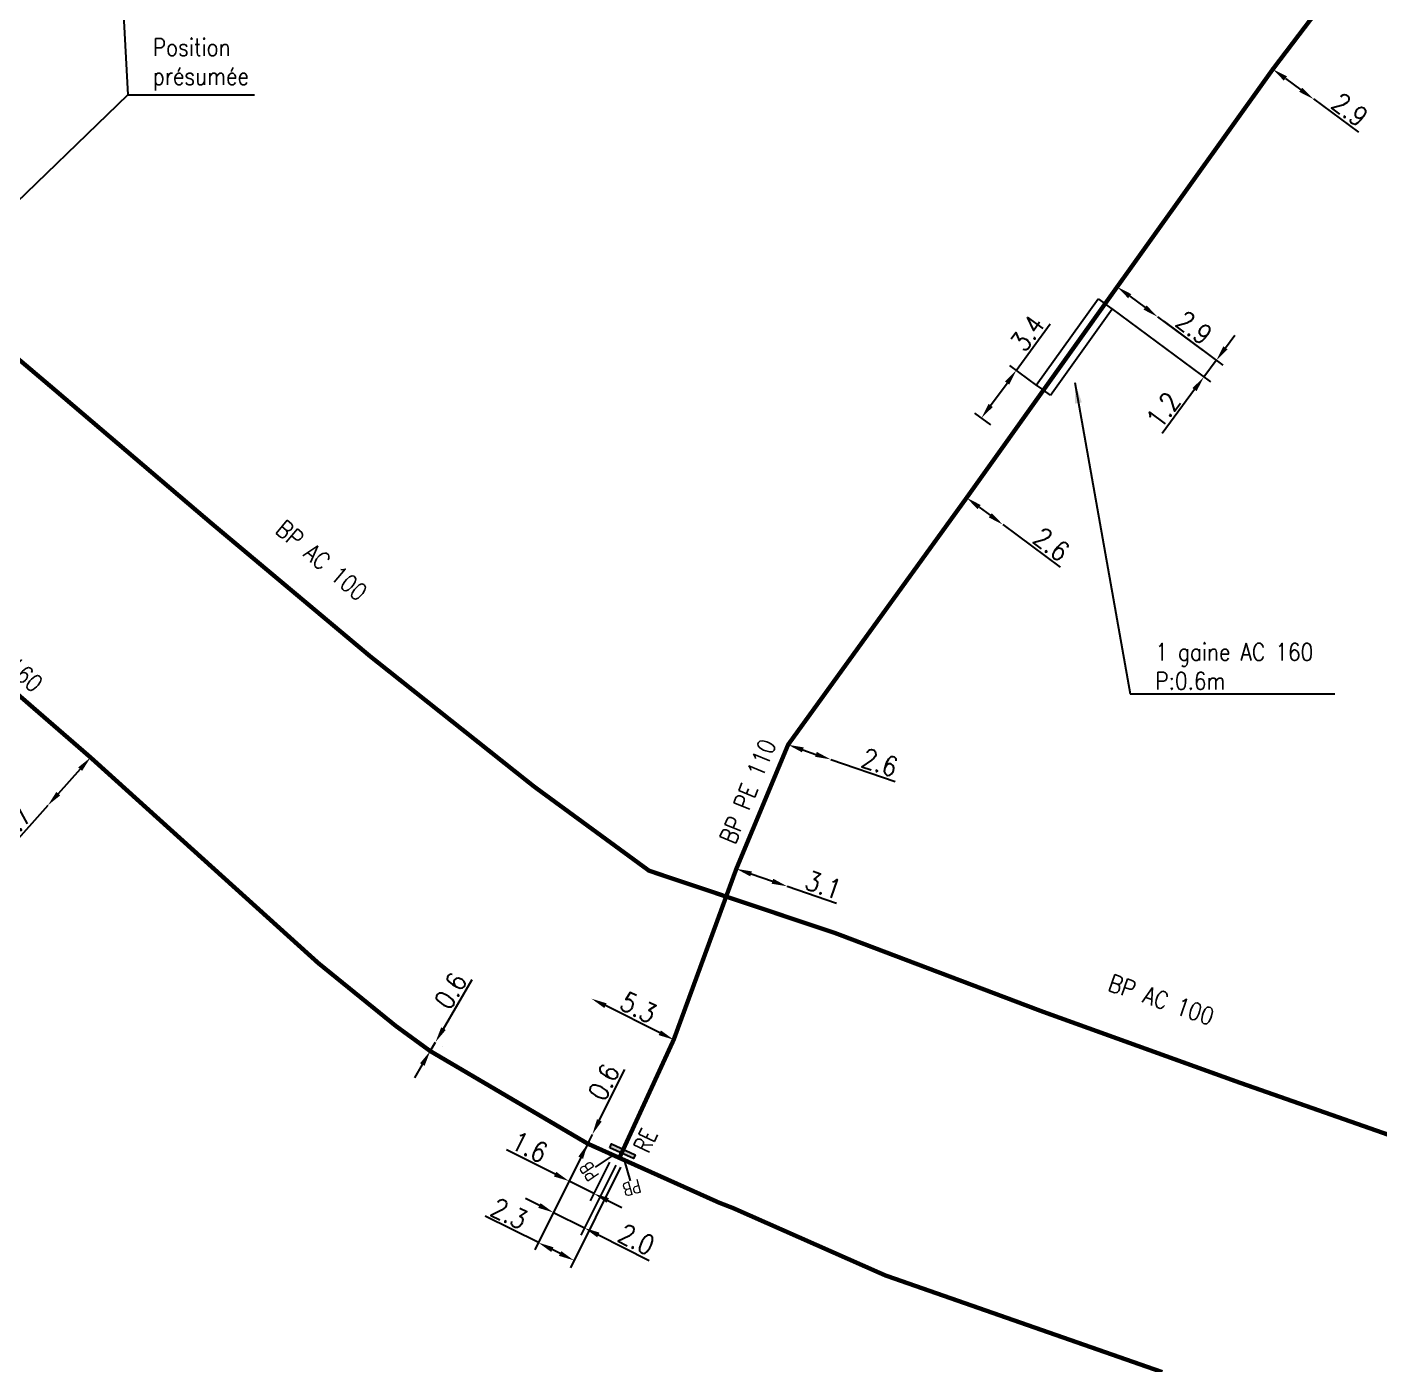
# Model space of a CAD drawing. Header units: millimetres. Extents: x 184998 to 186003, y 126995 to 128002.
# Drawn here: x 185749 to 185827, y 127333.2 to 127410.3 of the extents above; entities that cross this region are included whole.
import ezdxf
from ezdxf.enums import TextEntityAlignment as Align

# ---------------------------------------------------------------- set-up
doc = ezdxf.new("R2010")
doc.units = ezdxf.units.MM
doc.header["$PDMODE"] = 34
doc.linetypes.add('L_25_AP', pattern=[2000, 1000, 1000])
doc.linetypes.add('L_25_PE', pattern=[2000, 1000, 1000])
doc.layers.get('0').update_dxf_attribs({"linetype": 'CONTINUOUS'})
doc.layers.get('DEFPOINTS').update_dxf_attribs({"linetype": 'CONTINUOUS'})
for name, color, linetype in [('L_150', 1, 'CONTINUOUS'), ('L_340', 7, 'CONTINUOUS'), ('L_400', 7, 'CONTINUOUS'), ('L_420', 7, 'CONTINUOUS')]:
    doc.layers.add(name, color=color, linetype=linetype)
doc.styles.add('G_ROMANS', font='ROMANS.SHX', dxfattribs={"width": 0.75})
doc.styles.get("Standard").update_dxf_attribs({"font": 'romans.shx', "width": 0.85})
doc.dimstyles.get("Standard").update_dxf_attribs({"dimtxt": 1.5, "dimasz": 1.2, "dimexe": 0.625, "dimexo": 0.625, "dimgap": 0.25, "dimtad": 1, "dimdec": 1, "dimzin": 0, "dimdsep": 46, "dimtxsty": 'Standard', "dimcen": -0.5, "dimadec": 0, "dimazin": 0, "dimtfac": 1, "dimtdec": 1, "dimtmove": 0, "dimatfit": 3, "dimfxl": 0, "dimtolj": 1, "dimtzin": 0, "dimarcsym": 0})

# ---------------------------------------------------------------- blocks, each defined once
blk = doc.blocks.new('*D861')
at = {"layer": 'DEFPOINTS', "color": 0, "linetype": 'Continuous', "transparency": 16777216}
for p in [(185752.66, 127368.215), (185750.197, 127365.453), (185750.197, 127365.453)]:
    blk.add_point(p, dxfattribs=at)
at = {"layer": 'L_150', "color": 0, "linetype": 'Continuous', "lineweight": -2, "transparency": 16777216}
for p, q in [((185752.061, 127367.543), (185750.796, 127366.125)), ((185750.197, 127365.453), (185748.016, 127363.006))]:
    blk.add_line(p, q, dxfattribs=at)
at = {"layer": 'L_150', "color": 0, "linetype": 'Continuous', "transparency": 16777216}
for points in [[(185751.949, 127367.643), (185752.173, 127367.443), (185752.66, 127368.215)], [(185750.684, 127366.224), (185750.908, 127366.025), (185750.197, 127365.453)]]:
    blk.add_solid(points, dxfattribs=at)
at = {"layer": 'L_150', "color": 0, "linetype": 'Continuous', "transparency": 16777216, "insert": (185748.247, 127364.392), "char_height": 1.125, "attachment_point": 5, "rotation": 48.28122}
blk.add_mtext('\\A1;3.7', dxfattribs=at)
blk = doc.blocks.new('*D862')
at = {"layer": 'DEFPOINTS', "color": 0, "linetype": 'Continuous', "transparency": 16777216}
for p in [(185772.254, 127351.282), (185772.558, 127351.799), (185772.558, 127351.799)]:
    blk.add_point(p, dxfattribs=at)
at = {"layer": 'L_150', "color": 0, "linetype": 'Continuous', "lineweight": -2, "transparency": 16777216}
for p, q in [((185773.014, 127352.575), (185774.677, 127355.401)), ((185772.254, 127351.282), (185772.558, 127351.799)), ((185772.962, 127351.562), (185772.962, 127351.562)), ((185771.797, 127350.506), (185771.341, 127349.731)), ((185772.658, 127351.045), (185772.658, 127351.045))]:
    blk.add_line(p, q, dxfattribs=at)
at = {"layer": 'L_150', "color": 0, "linetype": 'Continuous', "transparency": 16777216}
for points in [[(185772.885, 127352.651), (185773.144, 127352.499), (185772.558, 127351.799)], [(185771.668, 127350.583), (185771.927, 127350.43), (185772.254, 127351.282)]]:
    blk.add_solid(points, dxfattribs=at)
at = {"layer": 'L_150', "color": 0, "linetype": 'Continuous', "transparency": 16777216, "insert": (185773.427, 127354.756), "char_height": 1.125, "attachment_point": 5, "rotation": 59.53549}
blk.add_mtext('\\A1;0.6', dxfattribs=at)
blk = doc.blocks.new('*D863')
at = {"layer": 'DEFPOINTS', "color": 0, "linetype": 'Continuous', "transparency": 16777216}
for p in [(185781.338, 127345.943), (185781.606, 127346.48), (185781.606, 127346.48)]:
    blk.add_point(p, dxfattribs=at)
at = {"layer": 'L_150', "color": 0, "linetype": 'Continuous', "lineweight": -2, "transparency": 16777216}
for p, q in [((185782.008, 127347.285), (185783.472, 127350.219)), ((185781.338, 127345.943), (185781.606, 127346.48)), ((185780.936, 127345.138), (185780.535, 127344.332))]:
    blk.add_line(p, q, dxfattribs=at)
at = {"layer": 'L_150', "color": 0, "linetype": 'Continuous', "transparency": 16777216}
for points in [[(185781.874, 127347.352), (185782.142, 127347.218), (185781.606, 127346.48)], [(185780.802, 127345.205), (185781.071, 127345.071), (185781.338, 127345.943)]]:
    blk.add_solid(points, dxfattribs=at)
at = {"layer": 'L_150', "color": 0, "linetype": 'Continuous', "transparency": 16777216, "insert": (185782.269, 127349.49), "char_height": 1.125, "attachment_point": 5, "rotation": 63.48525}
blk.add_mtext('\\A1;0.6', dxfattribs=at)
blk = doc.blocks.new('*D199')
at = {"layer": 'DEFPOINTS', "color": 0, "linetype": 'Continuous', "transparency": 16777216}
for p in [(185781.556, 127354.304), (185781.556, 127354.304), (185786.299, 127351.938)]:
    blk.add_point(p, dxfattribs=at)
at = {"layer": 'L_150', "color": 0, "linetype": 'Continuous', "lineweight": -2, "transparency": 16777216}
blk.add_line((185785.493, 127352.34), (185782.361, 127353.902), dxfattribs=at)
at = {"layer": 'L_150', "color": 0, "linetype": 'Continuous', "transparency": 16777216}
for points in [[(185782.428, 127354.036), (185782.294, 127353.768), (185781.556, 127354.304)], [(185785.56, 127352.474), (185785.426, 127352.205), (185786.299, 127351.938)]]:
    blk.add_solid(points, dxfattribs=at)
at = {"layer": 'L_150', "color": 0, "linetype": 'Continuous', "transparency": 16777216, "insert": (185784.262, 127353.792), "char_height": 1.125, "attachment_point": 5, "rotation": 333.48525}
blk.add_mtext('\\A1;5.3', dxfattribs=at)
blk = doc.blocks.new('*D200')
at = {"layer": 'DEFPOINTS', "color": 0, "linetype": 'Continuous', "transparency": 16777216}
for p in [(185789.911, 127361.792), (185792.843, 127360.785), (185792.843, 127360.785)]:
    blk.add_point(p, dxfattribs=at)
at = {"layer": 'L_150', "color": 0, "linetype": 'Continuous', "lineweight": -2, "transparency": 16777216}
for p, q in [((185790.762, 127361.5), (185791.992, 127361.078)), ((185792.843, 127360.785), (185795.685, 127359.809))]:
    blk.add_line(p, q, dxfattribs=at)
at = {"layer": 'L_150', "color": 0, "linetype": 'Continuous', "transparency": 16777216}
for points in [[(185790.811, 127361.642), (185790.713, 127361.358), (185789.911, 127361.792)], [(185792.04, 127361.22), (185791.943, 127360.936), (185792.843, 127360.785)]]:
    blk.add_solid(points, dxfattribs=at)
at = {"layer": 'L_150', "color": 0, "linetype": 'Continuous', "transparency": 16777216, "insert": (185794.933, 127360.861), "char_height": 1.125, "attachment_point": 5, "rotation": 341.05023}
blk.add_mtext('\\A1;3.1', dxfattribs=at)
blk = doc.blocks.new('*D201')
at = {"layer": 'DEFPOINTS', "color": 0, "linetype": 'Continuous', "transparency": 16777216}
for p in [(185792.896, 127368.946), (185795.355, 127368.102), (185795.355, 127368.102)]:
    blk.add_point(p, dxfattribs=at)
at = {"layer": 'L_150', "color": 0, "linetype": 'Continuous', "lineweight": -2, "transparency": 16777216}
for p, q in [((185793.747, 127368.654), (185794.504, 127368.394)), ((185795.355, 127368.102), (185799.069, 127366.827))]:
    blk.add_line(p, q, dxfattribs=at)
at = {"layer": 'L_150', "color": 0, "linetype": 'Continuous', "transparency": 16777216}
for points in [[(185793.796, 127368.796), (185793.698, 127368.512), (185792.896, 127368.946)], [(185794.552, 127368.536), (185794.455, 127368.252), (185795.355, 127368.102)]]:
    blk.add_solid(points, dxfattribs=at)
at = {"layer": 'L_150', "color": 0, "linetype": 'Continuous', "transparency": 16777216, "insert": (185798.188, 127367.922), "char_height": 1.125, "attachment_point": 5, "rotation": 341.05023}
blk.add_mtext('\\A1;2.6', dxfattribs=at)
blk = doc.blocks.new('*D202')
at = {"layer": 'DEFPOINTS', "color": 0, "linetype": 'Continuous', "transparency": 16777216}
for p in [(185803.195, 127383.189), (185805.285, 127381.642), (185805.285, 127381.642)]:
    blk.add_point(p, dxfattribs=at)
at = {"layer": 'L_150', "color": 0, "linetype": 'Continuous', "lineweight": -2, "transparency": 16777216}
for p, q in [((185803.918, 127382.654), (185804.561, 127382.178)), ((185805.285, 127381.642), (185808.594, 127379.191))]:
    blk.add_line(p, q, dxfattribs=at)
at = {"layer": 'L_150', "color": 0, "linetype": 'Continuous', "transparency": 16777216}
for points in [[(185804.008, 127382.774), (185803.829, 127382.533), (185803.195, 127383.189)], [(185804.651, 127382.298), (185804.472, 127382.057), (185805.285, 127381.642)]]:
    blk.add_solid(points, dxfattribs=at)
at = {"layer": 'L_150', "color": 0, "linetype": 'Continuous', "transparency": 16777216, "insert": (185808.085, 127380.502), "char_height": 1.125, "attachment_point": 5, "rotation": 323.48134}
blk.add_mtext('\\A1;2.6', dxfattribs=at)
blk = doc.blocks.new('*D203')
at = {"layer": 'DEFPOINTS', "color": 0, "linetype": 'Continuous', "transparency": 16777216}
for p in [(185807.622, 127389.388), (185804.051, 127387.788), (185804.965, 127387.119)]:
    blk.add_point(p, dxfattribs=at)
at = {"layer": 'L_150', "color": 0, "linetype": 'Continuous', "lineweight": -2, "transparency": 16777216}
for p, q in [((185806.058, 127390.532), (185808.021, 127393.215)), ((185807.244, 127389.665), (185805.68, 127390.809)), ((185804.582, 127388.514), (185805.527, 127389.806)), ((185804.587, 127387.396), (185803.673, 127388.065))]:
    blk.add_line(p, q, dxfattribs=at)
at = {"layer": 'L_150', "color": 0, "linetype": 'Continuous', "transparency": 16777216}
for points in [[(185805.406, 127389.894), (185805.648, 127389.717), (185806.058, 127390.532)], [(185804.461, 127388.603), (185804.704, 127388.426), (185804.051, 127387.788)]]:
    blk.add_solid(points, dxfattribs=at)
at = {"layer": 'L_150', "color": 0, "linetype": 'Continuous', "transparency": 16777216, "insert": (185806.7, 127392.68), "char_height": 1.125, "attachment_point": 5, "rotation": 53.81568}
blk.add_mtext('\\A1;3.4', dxfattribs=at)
blk = doc.blocks.new('*D204')
at = {"layer": 'DEFPOINTS', "color": 0, "linetype": 'Continuous', "transparency": 16777216}
for p in [(185811.881, 127395.352), (185814.209, 127393.624), (185814.209, 127393.624)]:
    blk.add_point(p, dxfattribs=at)
at = {"layer": 'L_150', "color": 0, "linetype": 'Continuous', "lineweight": -2, "transparency": 16777216}
for p, q in [((185812.603, 127394.816), (185813.487, 127394.16)), ((185814.209, 127393.624), (185816.805, 127391.697))]:
    blk.add_line(p, q, dxfattribs=at)
at = {"layer": 'L_150', "color": 0, "linetype": 'Continuous', "transparency": 16777216}
for points in [[(185812.693, 127394.936), (185812.514, 127394.696), (185811.881, 127395.352)], [(185813.576, 127394.281), (185813.397, 127394.04), (185814.209, 127393.624)]]:
    blk.add_solid(points, dxfattribs=at)
at = {"layer": 'L_150', "color": 0, "linetype": 'Continuous', "transparency": 16777216, "insert": (185816.316, 127392.994), "char_height": 1.125, "attachment_point": 5, "rotation": 323.41358}
blk.add_mtext('\\A1;2.9', dxfattribs=at)
blk = doc.blocks.new('*D205')
at = {"layer": 'DEFPOINTS', "color": 0, "linetype": 'Continuous', "transparency": 16777216}
for p in [(185811.183, 127394.376), (185814.209, 127393.624), (185817.594, 127391.112)]:
    blk.add_point(p, dxfattribs=at)
at = {"layer": 'L_150', "color": 0, "linetype": 'Continuous', "lineweight": -2, "transparency": 16777216}
for p, q in [((185811.56, 127394.096), (185817.255, 127389.869)), ((185814.586, 127393.345), (185817.97, 127390.832)), ((185818.13, 127391.834), (185818.666, 127392.557)), ((185817.594, 127391.112), (185816.878, 127390.148)), ((185816.342, 127389.425), (185814.469, 127386.903))]:
    blk.add_line(p, q, dxfattribs=at)
at = {"layer": 'L_150', "color": 0, "linetype": 'Continuous', "transparency": 16777216}
for points in [[(185818.01, 127391.924), (185818.25, 127391.745), (185817.594, 127391.112)], [(185816.221, 127389.515), (185816.462, 127389.336), (185816.878, 127390.148)]]:
    blk.add_solid(points, dxfattribs=at)
at = {"layer": 'L_150', "color": 0, "linetype": 'Continuous', "transparency": 16777216, "insert": (185814.535, 127388.25), "char_height": 1.125, "attachment_point": 5, "rotation": 53.41358}
blk.add_mtext('\\A1;1.2', dxfattribs=at)
blk = doc.blocks.new('*D206')
at = {"layer": 'DEFPOINTS', "color": 0, "linetype": 'Continuous', "transparency": 16777216}
for p in [(185820.858, 127407.901), (185823.197, 127406.186), (185823.197, 127406.186)]:
    blk.add_point(p, dxfattribs=at)
at = {"layer": 'L_150', "color": 0, "linetype": 'Continuous', "lineweight": -2, "transparency": 16777216}
for p, q in [((185821.584, 127407.368), (185822.471, 127406.718)), ((185823.197, 127406.186), (185825.804, 127404.274))]:
    blk.add_line(p, q, dxfattribs=at)
at = {"layer": 'L_150', "color": 0, "linetype": 'Continuous', "transparency": 16777216}
for points in [[(185821.673, 127407.489), (185821.495, 127407.247), (185820.858, 127407.901)], [(185822.56, 127406.839), (185822.382, 127406.597), (185823.197, 127406.186)]]:
    blk.add_solid(points, dxfattribs=at)
at = {"layer": 'L_150', "color": 0, "linetype": 'Continuous', "transparency": 16777216, "insert": (185825.307, 127405.569), "char_height": 1.125, "attachment_point": 5, "rotation": 323.75442}
blk.add_mtext('\\A1;2.9', dxfattribs=at)
blk = doc.blocks.new('*D246')
at = {"layer": 'DEFPOINTS', "color": 0, "linetype": 'Continuous', "transparency": 16777216}
for p in [(185781.606, 127346.48), (185782.799, 127345.287), (185780.261, 127343.784)]:
    blk.add_point(p, dxfattribs=at)
at = {"layer": 'L_340', "color": 0, "linetype": 'Continuous', "lineweight": -2, "transparency": 16777216}
for p, q in [((185781.397, 127346.06), (185780.052, 127343.364)), ((185779.456, 127344.185), (185776.644, 127345.588)), ((185782.59, 127344.868), (185781.483, 127342.65)), ((185781.693, 127343.069), (185780.261, 127343.784)), ((185782.498, 127342.668), (185783.303, 127342.266))]:
    blk.add_line(p, q, dxfattribs=at)
at = {"layer": 'L_340', "color": 0, "linetype": 'Continuous', "transparency": 16777216}
for points in [[(185779.523, 127344.32), (185779.389, 127344.051), (185780.261, 127343.784)], [(185782.565, 127342.802), (185782.431, 127342.533), (185781.693, 127343.069)]]:
    blk.add_solid(points, dxfattribs=at)
at = {"layer": 'L_340', "color": 0, "linetype": 'Continuous', "transparency": 16777216, "insert": (185777.982, 127345.759), "char_height": 1.125, "attachment_point": 5, "rotation": 333.48525}
blk.add_mtext('\\A1;1.6', dxfattribs=at)
blk = doc.blocks.new('*D247')
at = {"layer": 'DEFPOINTS', "color": 0, "linetype": 'Continuous', "transparency": 16777216}
for p in [(185781.606, 127346.48), (185783.164, 127345.123), (185779.358, 127341.975)]:
    blk.add_point(p, dxfattribs=at)
at = {"layer": 'L_340', "color": 0, "linetype": 'Continuous', "lineweight": -2, "transparency": 16777216}
for p, q in [((185781.397, 127346.06), (185779.149, 127341.555)), ((185782.955, 127344.704), (185780.939, 127340.662)), ((185778.553, 127342.376), (185777.748, 127342.778)), ((185779.358, 127341.975), (185781.148, 127341.082)), ((185781.953, 127340.68), (185784.887, 127339.216))]:
    blk.add_line(p, q, dxfattribs=at)
at = {"layer": 'L_340', "color": 0, "linetype": 'Continuous', "transparency": 16777216}
for points in [[(185778.62, 127342.511), (185778.486, 127342.242), (185779.358, 127341.975)], [(185782.02, 127340.814), (185781.886, 127340.546), (185781.148, 127341.082)]]:
    blk.add_solid(points, dxfattribs=at)
at = {"layer": 'L_340', "color": 0, "linetype": 'Continuous', "transparency": 16777216, "insert": (185784.158, 127340.418), "char_height": 1.125, "attachment_point": 5, "rotation": 333.48525}
blk.add_mtext('\\A1;2.0', dxfattribs=at)
blk = doc.blocks.new('*D248')
at = {"layer": 'DEFPOINTS', "color": 0, "linetype": 'Continuous', "transparency": 16777216}
for p in [(185781.606, 127346.48), (185783.438, 127345), (185778.491, 127340.237)]:
    blk.add_point(p, dxfattribs=at)
at = {"layer": 'L_340', "color": 0, "linetype": 'Continuous', "lineweight": -2, "transparency": 16777216}
for p, q in [((185781.397, 127346.06), (185778.282, 127339.817)), ((185783.229, 127344.581), (185780.34, 127338.79)), ((185778.491, 127340.237), (185775.415, 127341.771)), ((185779.744, 127339.612), (185779.297, 127339.835))]:
    blk.add_line(p, q, dxfattribs=at)
at = {"layer": 'L_340', "color": 0, "linetype": 'Continuous', "transparency": 16777216}
for points in [[(185779.364, 127339.969), (185779.23, 127339.701), (185778.491, 127340.237)], [(185779.811, 127339.746), (185779.677, 127339.477), (185780.549, 127339.21)]]:
    blk.add_solid(points, dxfattribs=at)
at = {"layer": 'L_340', "color": 0, "linetype": 'Continuous', "transparency": 16777216, "insert": (185776.814, 127341.911), "char_height": 1.125, "attachment_point": 5, "rotation": 333.48525}
blk.add_mtext('\\A1;2.3', dxfattribs=at)
blk = doc.blocks.new('L_340_13')
at = {"color": 0, "linetype": 'Continuous', "flags": 128}
blk.add_lwpolyline([(0, 0), (0, 1.25)], dxfattribs=at)
at = {"color": 0, "linetype": 'Continuous', "style": 'G_ROMANS', "width": 0.75}
blk.add_text('PB', height=0.75, dxfattribs=at).set_placement((0, 1.663), align=Align.MIDDLE)
at = {"color": 0, "linetype": 'Continuous', "width": 0.75, "flags": 3}
for tag, p in [('DEF_LEG', (0, -10)), ('DEF_COUP', (0, -12.5)), ('DEF_TYPE', (0, -15))]:
    blk.add_attdef(tag, text='', height=1.2, dxfattribs=at).set_placement(p, align=Align.MIDDLE)
blk = doc.blocks.new('L_340_21')
at = {"linetype": 'Continuous'}
blk.add_hatch(color=0, dxfattribs=at).paths.add_polyline_path([(0.125, 0.75), (-0.125, 0.75), (-0.125, -0.75), (0.125, -0.75)])
at = {"color": 0, "linetype": 'Continuous'}
blk.add_lwpolyline([(-0.125, 0.75), (0.125, 0.75), (0.125, -0.75), (-0.125, -0.75)], close=True, dxfattribs=at)
at = {"color": 0, "linetype": 'Continuous', "width": 0.75}
for tag, height, flags, p in [('RE', 1, 8, (0, 2)), ('DEF_LEG', 1.2, 3, (0, -5)), ('DEF_COUP', 1.2, 3, (0, -7.5)), ('DEF_TYPE', 1.2, 3, (0, -10))]:
    blk.add_attdef(tag, text='', height=height, dxfattribs=dict(at, flags=flags)).set_placement(p, align=Align.MIDDLE)

msp = doc.modelspace()

# ---------------------------------------------------------------- linework, layer by layer
at = {"layer": 'L_150', "linetype": 'L_25_PE', "const_width": 0.25}
for points in [[(185783.164, 127345.123), (185786.299, 127351.938), (185789.911, 127361.792), (185792.896, 127368.946), (185803.195, 127383.189), (185811.881, 127395.352), (185820.858, 127407.901), (185830.16, 127420.132), (185837.647, 127430.343), (185846.092, 127442.779), (185853.797, 127452.772), (185856.74, 127457.101), (185868.561, 127471.773), (185874.854, 127478.87), (185882.453, 127486.285), (185889.676, 127492.394), (185901.177, 127503.512)], [(185814.483, 127332.77), (185798.505, 127338.347), (185789.711, 127342.234), (185788.929, 127342.536), (185781.338, 127345.943), (185772.254, 127351.282), (185770.269, 127352.73), (185765.794, 127356.358), (185752.66, 127368.215), (185752.66, 127368.215), (185737.794, 127381.1)]]:
    msp.add_lwpolyline(points, dxfattribs=at)
at = {"layer": 'L_150', "linetype": 'L_25_AP', "ltscale": 0.5, "const_width": 0.25}
msp.add_lwpolyline([(185741.977, 127396.711), (185750.468, 127389.519), (185759.614, 127381.732), (185768.78, 127374.055), (185778.243, 127366.537), (185784.877, 127361.683), (185795.663, 127358.069), (185807.518, 127353.58), (185818.834, 127349.502), (185828.464, 127346.127), (185839.733, 127342.157), (185849.765, 127338.684), (185851.12, 127338.225)], dxfattribs=at)
at = {"layer": 'L_400', "color": 7, "linetype": 'CONTINUOUS'}
for p, q in [((185807.215, 127389.679), (185810.776, 127394.666)), ((185810.776, 127394.666), (185811.183, 127394.376)), ((185811.59, 127394.085), (185811.183, 127394.376)), ((185808.029, 127389.098), (185811.59, 127394.085)), ((185807.215, 127389.679), (185807.622, 127389.388)), ((185808.029, 127389.098), (185807.622, 127389.388))]:
    msp.add_line(p, q, dxfattribs=at)
at = {"layer": 'L_420', "color": 7, "linetype": 'CONTINUOUS'}
for p, q in [((185807.215, 127389.679), (185810.776, 127394.666)), ((185810.776, 127394.666), (185811.183, 127394.376)), ((185811.59, 127394.085), (185811.183, 127394.376)), ((185808.029, 127389.098), (185811.59, 127394.085)), ((185807.215, 127389.679), (185807.622, 127389.388)), ((185808.029, 127389.098), (185807.622, 127389.388))]:
    msp.add_line(p, q, dxfattribs=at)

# ---------------------------------------------------------------- block references
at = {"layer": 'L_340'}
ref = msp.add_blockref('L_340_21', (185783.341, 127345.507), dxfattribs=dict(at, rotation=65.30118601105997))
ref.add_attrib('RE', 'RE', dxfattribs={"layer": '0', "color": 0, "linetype": 'Continuous', "height": 1, "rotation": 65.30119, "style": 'G_ROMANS', "width": 0.75, "flags": 8}).set_placement((185784.667, 127346.129), align=Align.MIDDLE)
for p, rotation in [((185782.799, 127345.287), 124.2252717721361), ((185783.438, 127345), 195.7866408920651)]:
    msp.add_blockref('L_340_13', p, dxfattribs=dict(at, rotation=rotation))

# ---------------------------------------------------------------- texts
at = {"layer": 'L_150', "linetype": 'L_25_AP', "width": 0.85}
for rotation, p in [(320.04988, (185765.986, 127379.576)), (340.96768, (185814.428, 127354.243))]:
    msp.add_text('BP AC 100', height=1, rotation=rotation, dxfattribs=at).set_placement(p, align=Align.MIDDLE)
at = {"layer": 'L_150', "linetype": 'L_25_PE', "width": 0.85}
for s, rotation, p in [('BP PE 160', 318.09468, (185747.312, 127374.382)), ('BP PE 110', 67.68754, (185790.571, 127366.256))]:
    msp.add_text(s, height=1, rotation=rotation, dxfattribs=at).set_placement(p, align=Align.MIDDLE)
at = {"layer": 'L_150', "linetype": 'Continuous', "insert": (185756.253, 127408.168), "char_height": 1, "attachment_point": 4}
msp.add_mtext('Position\\Pprésumée', dxfattribs=at)
at = {"layer": 'L_400', "linetype": 'Continuous', "insert": (185814.082, 127373.463), "char_height": 1, "attachment_point": 4}
msp.add_mtext('1 gaine AC 160\\PP:0.6m', dxfattribs=at)

# ---------------------------------------------------------------- dimensions: what is measured, and where the dimension line sits
at = {"layer": 'L_150', "linetype": 'Continuous'}
for base, p1, p2, angle, picture, middle, dimtype in [((185823.197, 127406.186), (185820.858, 127407.901), (185823.197, 127406.186), 143.75442, '*D206', (185824.864, 127404.964), 160), ((185814.209, 127393.624), (185811.881, 127395.352), (185814.209, 127393.624), 143.41358, '*D204', (185815.869, 127392.392), 160), ((185817.594, 127391.112), (185811.183, 127394.376), (185814.209, 127393.624), 233.41358, '*D205', (185815.137, 127387.803), 160), ((185804.051, 127387.788), (185807.622, 127389.388), (185804.965, 127387.119), 53.81568, '*D203', (185807.305, 127392.237), 160), ((185805.285, 127381.642), (185803.195, 127383.189), (185805.285, 127381.642), 143.48134, '*D202', (185807.638, 127379.899), 160), ((185795.355, 127368.102), (185792.896, 127368.946), (185795.355, 127368.102), 161.05023, '*D201', (185797.945, 127367.213), 160), ((185750.197, 127365.453), (185752.66, 127368.215), (185750.197, 127365.453), 228.28122, '*D861', (185748.807, 127363.893), 161), ((185792.843, 127360.785), (185789.911, 127361.792), (185792.843, 127360.785), 161.05023, '*D200', (185794.69, 127360.151), 160), ((185772.558, 127351.799), (185772.254, 127351.282), (185772.558, 127351.799), 59.53549, '*D862', (185774.074, 127354.376), 161), ((185781.556, 127354.304), (185786.299, 127351.938), (185781.556, 127354.304), 333.48525, '*D199', (185783.927, 127353.121), 160), ((185781.606, 127346.48), (185781.338, 127345.943), (185781.606, 127346.48), 63.48525, '*D863', (185782.941, 127349.155), 161)]:
    dim = msp.add_linear_dim(base=base, p1=p1, p2=p2, angle=angle, dimstyle='Standard', override={"dimscale": 0.75}, dxfattribs=at)
    dim.commit()
    dim.dimension.update_dxf_attribs({"geometry": picture, "text_midpoint": middle, "dimtype": dimtype})
at = {"layer": 'L_340', "linetype": 'Continuous'}
for base, p1, picture, middle in [((185780.261, 127343.784), (185782.799, 127345.287), '*D246', (185777.647, 127345.088)), ((185778.491, 127340.237), (185783.438, 127345), '*D248', (185776.479, 127341.24)), ((185779.358, 127341.975), (185783.164, 127345.123), '*D247', (185783.823, 127339.747))]:
    dim = msp.add_linear_dim(base=base, p1=p1, p2=(185781.606, 127346.48), angle=333.48525, dimstyle='Standard', override={"dimscale": 0.75}, dxfattribs=at)
    dim.commit()
    dim.dimension.update_dxf_attribs({"geometry": picture, "text_midpoint": middle, "dimtype": 160})

# ---------------------------------------------------------------- leaders
at = {"layer": 'L_150', "linetype": 'Continuous'}
msp.add_leader([(185753.904, 127423.694), (185754.803, 127406.418)], dimstyle='Standard', dxfattribs=at)
at = {"layer": 'L_150', "linetype": 'Continuous', "annotation_type": 0, "has_hookline": 1, "hookline_direction": 0, "text_width": 5.869}
msp.add_leader([(185744.346, 127396.33), (185754.803, 127406.418), (185756.003, 127406.418)], dimstyle='Standard', dxfattribs=at)
at = {"layer": 'L_400', "linetype": 'Continuous', "annotation_type": 0, "has_hookline": 1, "hookline_direction": 0, "text_width": 10.362}
msp.add_leader([(185809.44, 127389.837), (185812.632, 127371.88), (185813.832, 127371.88)], dimstyle='Standard', dxfattribs=at)

doc.saveas('drawing.dxf')
